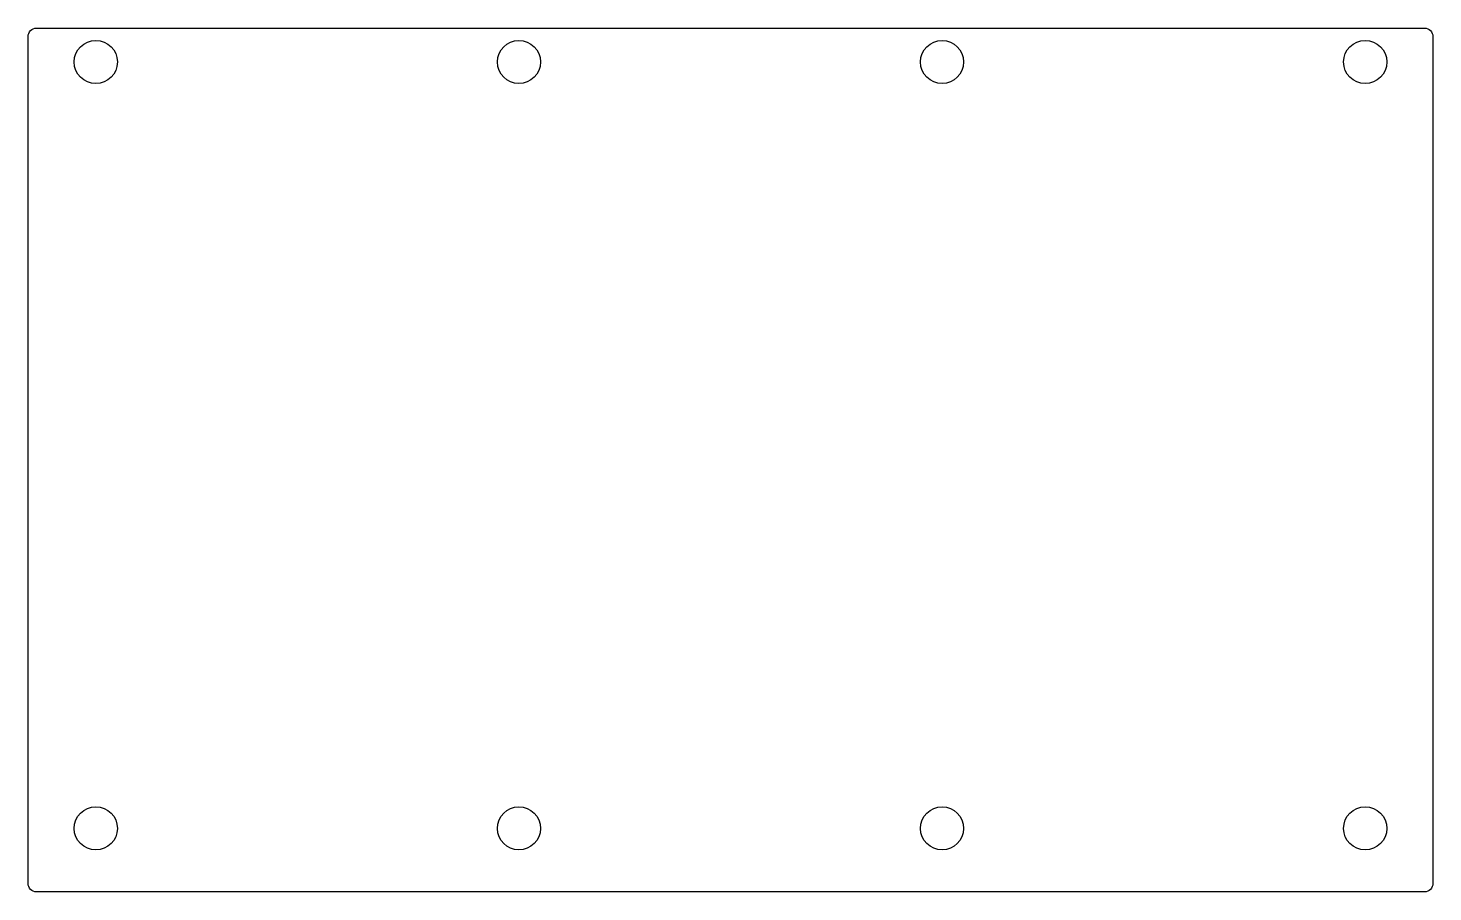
# Model space of a CAD drawing. Extents: x -166 to 166, y 0 to 204.
import ezdxf

# ---------------------------------------------------------------- set-up
doc = ezdxf.new("R2010")
doc.units = 0
doc.header["$MEASUREMENT"] = 0
doc.layers.get('0').update_dxf_attribs({"linetype": 'CONTINUOUS'})

msp = doc.modelspace()

# ---------------------------------------------------------------- linework, layer by layer
at = {"linetype": 'CONTINUOUS'}
msp.add_lwpolyline([(166, 202), (166, 2, -0.414214), (164, 0), (-164, 0, -0.414214), (-166, 2), (-166, 202, -0.414214), (-164, 204), (164, 204, -0.414214)], format="xyb", close=True, dxfattribs=at)
for centre in [(-150, 196), (-50, 196), (50, 196), (150, 196), (-150, 15), (-50, 15), (50, 15), (150, 15)]:
    msp.add_circle(centre, 5.1, dxfattribs=at)

doc.saveas('drawing.dxf')
